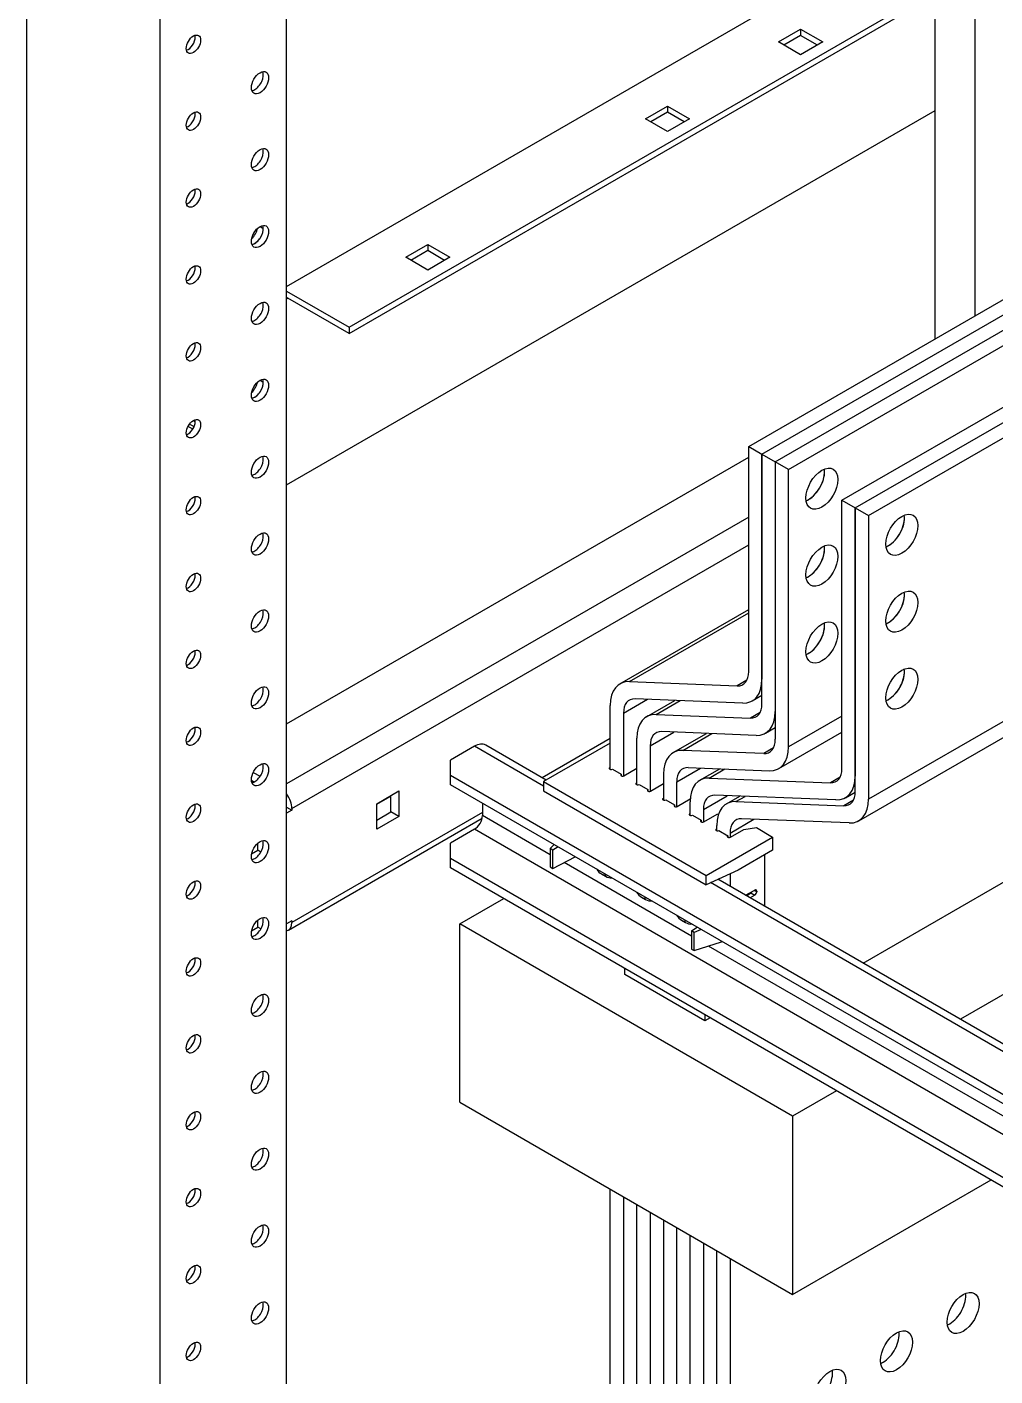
# Model space of a CAD drawing. Header units: millimetres. Extents: x -116965 to 323937, y 291661 to 566926.
# Drawn here: x -20526.1 to -20397.6, y 325416.1 to 325595.1 of the extents above; entities that cross this region are included whole.
import ezdxf

# ---------------------------------------------------------------- set-up
doc = ezdxf.new("R2010")
doc.units = ezdxf.units.MM
doc.layers.add('ALPHA', color=255, linetype='Continuous')

msp = doc.modelspace()

# ---------------------------------------------------------------- linework, layer by layer
at = {"layer": 'ALPHA'}
for p, q in [((-20526.093901, 325248.374049), (-20526.093901, 325717.859583)), ((-20491.622446, 325338.698983), (-20491.622446, 325717.349272)), ((-20508.416232, 325238.167841), (-20508.416232, 325707.653375)), ((-20405.532195, 325553.743768), (-20405.532197, 325659.071826)), ((-20400.228895, 325556.80563), (-20400.228896, 325646.620253)), ((-20491.622446, 325560.683991), (-20405.532196, 325610.38822)), ((-20483.313941, 325555.274701), (-20405.532196, 325600.182012)), ((-20483.313941, 325554.458204), (-20405.532196, 325599.365516)), ((-20426.321134, 325593.13973), (-20423.386641, 325594.83396)), ((-20423.386641, 325594.017464), (-20425.614028, 325592.731482)), ((-20423.386641, 325594.83396), (-20420.452148, 325593.13973)), ((-20423.386641, 325594.83396), (-20423.386641, 325594.017464)), ((-20421.159255, 325592.731482), (-20423.386641, 325594.017464)), ((-20423.386641, 325591.4455), (-20426.321134, 325593.13973)), ((-20420.452148, 325593.13973), (-20423.386641, 325591.4455)), ((-20491.622446, 325534.351976), (-20405.532196, 325584.056205)), ((-20443.998804, 325582.933523), (-20441.064311, 325584.627753)), ((-20441.064311, 325583.811257), (-20443.291697, 325582.525274)), ((-20441.064311, 325584.627753), (-20441.064311, 325583.811257)), ((-20441.064311, 325584.627753), (-20438.129818, 325582.933523)), ((-20438.836924, 325582.525274), (-20441.064311, 325583.811257)), ((-20441.064311, 325581.239292), (-20443.998804, 325582.933523)), ((-20438.129818, 325582.933523), (-20441.064311, 325581.239292)), ((-20495.157979, 325568.644833), (-20494.716038, 325568.389677)), ((-20475.818609, 325564.56235), (-20472.884116, 325566.25658)), ((-20472.884116, 325565.440083), (-20475.111502, 325564.154101)), ((-20472.884116, 325566.25658), (-20472.884116, 325565.440083)), ((-20472.884116, 325566.25658), (-20469.949623, 325564.56235)), ((-20470.656729, 325564.154101), (-20472.884116, 325565.440083)), ((-20472.884116, 325562.868119), (-20475.818609, 325564.56235)), ((-20469.949623, 325564.56235), (-20472.884116, 325562.868119)), ((-20430.280933, 325539.455077), (-20386.086759, 325564.970596)), ((-20428.513166, 325538.434456), (-20384.318992, 325563.949975)), ((-20428.513166, 325538.434456), (-20384.318992, 325563.949975)), ((-20426.745399, 325537.413835), (-20382.551225, 325562.929354)), ((-20426.745399, 325537.413835), (-20382.551225, 325562.929354)), ((-20491.622446, 325560.071618), (-20483.313941, 325555.274701)), ((-20491.622446, 325559.255122), (-20491.445669, 325559.15306)), ((-20491.622446, 325559.050998), (-20491.445669, 325559.15306)), ((-20483.313941, 325554.458204), (-20491.445669, 325559.15306)), ((-20424.977632, 325536.393215), (-20389.622293, 325556.80563)), ((-20417.906564, 325532.310732), (-20373.712391, 325557.826251)), ((-20416.138797, 325531.290111), (-20371.944624, 325556.80563)), ((-20416.138797, 325531.290111), (-20371.944624, 325556.80563)), ((-20483.313941, 325555.274701), (-20483.313941, 325554.458204)), ((-20414.371031, 325530.26949), (-20370.176857, 325555.785009)), ((-20495.157979, 325548.232418), (-20494.716038, 325547.977263)), ((-20496.21864, 325546.803549), (-20495.959821, 325546.952978)), ((-20504.074563, 325541.745334), (-20504.71456, 325542.114836)), ((-20503.909487, 325542.058275), (-20504.526083, 325542.414267)), ((-20503.97897, 325542.914888), (-20503.749494, 325542.7824)), ((-20430.280933, 325509.562332), (-20430.280933, 325539.455077)), ((-20430.280933, 325539.455077), (-20428.513166, 325538.434456)), ((-20428.513166, 325505.275725), (-20428.513166, 325538.434456)), ((-20428.513166, 325538.434456), (-20426.745399, 325537.413835)), ((-20428.513166, 325538.434456), (-20428.513166, 325508.541711)), ((-20491.622446, 325502.610672), (-20430.280933, 325538.02621)), ((-20424.977632, 325536.393215), (-20426.745399, 325537.413835)), ((-20426.745399, 325537.413835), (-20426.745399, 325500.580869)), ((-20426.745399, 325537.413835), (-20426.745399, 325504.255104)), ((-20424.977632, 325499.560249), (-20424.977632, 325536.393215)), ((-20417.906564, 325496.702511), (-20417.906564, 325532.310732)), ((-20417.906564, 325532.310732), (-20416.138797, 325531.290111)), ((-20416.138797, 325531.290111), (-20416.138797, 325495.68189)), ((-20416.138797, 325493.640649), (-20416.138797, 325531.290111)), ((-20416.138797, 325531.290111), (-20414.371031, 325530.26949)), ((-20430.280933, 325530.065369), (-20491.622446, 325494.64983)), ((-20414.371031, 325530.26949), (-20414.37103, 325492.620028)), ((-20490.915339, 325491.383844), (-20430.280933, 325526.391134)), ((-20447.371292, 325507.937034), (-20430.280933, 325517.804157)), ((-20446.114018, 325508.22769), (-20430.280933, 325517.368926)), ((-20446.114018, 325508.22769), (-20431.811947, 325507.671274)), ((-20430.529372, 325508.411769), (-20431.811947, 325507.671274)), ((-20429.807583, 325505.680604), (-20428.513166, 325506.427936)), ((-20387.854526, 325507.929339), (-20414.37103, 325492.620028)), ((-20448.665709, 325496.596271), (-20448.665709, 325505.075927)), ((-20446.897942, 325504.055306), (-20443.732658, 325505.882783)), ((-20431.064857, 325505.389948), (-20445.366927, 325505.946364)), ((-20443.835758, 325503.581652), (-20440.095192, 325505.741269)), ((-20442.578484, 325503.872309), (-20439.38894, 325505.713793)), ((-20415.665447, 325489.758921), (-20387.854526, 325505.815564)), ((-20446.897942, 325504.055306), (-20446.897942, 325495.718538)), ((-20442.578484, 325503.872309), (-20430.04418, 325503.384667)), ((-20428.761605, 325504.125162), (-20430.04418, 325503.384667)), ((-20417.906564, 325503.642732), (-20424.977632, 325499.560249)), ((-20443.362408, 325499.699925), (-20440.197124, 325501.527402)), ((-20429.29709, 325501.103341), (-20441.831393, 325501.590983)), ((-20440.300224, 325498.818023), (-20435.897191, 325501.360115)), ((-20439.04295, 325499.108679), (-20435.190939, 325501.332639)), ((-20428.039816, 325501.393997), (-20426.745399, 325502.141329)), ((-20426.272049, 325496.699142), (-20417.906564, 325501.528957)), ((-20466.696932, 325499.650869), (-20469.878912, 325497.813752)), ((-20457.504544, 325494.343641), (-20466.696932, 325499.650869)), ((-20457.156194, 325495.157133), (-20465.196932, 325499.799455)), ((-20448.665709, 325500.671492), (-20457.686526, 325495.463321)), ((-20448.665709, 325500.059117), (-20457.504544, 325494.956014)), ((-20445.130175, 325494.55503), (-20445.130175, 325500.720545)), ((-20443.362408, 325499.699925), (-20443.362408, 325493.677296)), ((-20428.276413, 325498.689812), (-20439.04295, 325499.108679)), ((-20426.993838, 325499.430307), (-20428.276413, 325498.689812)), ((-20469.878912, 325495.77251), (-20469.878912, 325497.813752)), ((-20496.054046, 325496.187795), (-20495.145797, 325495.663417)), ((-20296.284197, 325395.547555), (-20469.878912, 325495.77251)), ((-20469.878912, 325494.547765), (-20469.878912, 325495.77251)), ((-20448.665709, 325496.854368), (-20448.718742, 325496.82375)), ((-20448.718742, 325496.82375), (-20448.718742, 325496.619625)), ((-20448.365188, 325496.619625), (-20447.198462, 325495.946016)), ((-20447.198462, 325495.946016), (-20447.198462, 325495.741892)), ((-20446.844909, 325495.741892), (-20445.130175, 325496.731894)), ((-20441.594641, 325495.956916), (-20441.594641, 325492.513789)), ((-20439.826874, 325494.936295), (-20436.661591, 325496.763773)), ((-20438.29586, 325496.827353), (-20427.529323, 325496.408486)), ((-20436.76469, 325495.145987), (-20434.132991, 325496.665399)), ((-20435.507416, 325495.436643), (-20433.42674, 325496.637922)), ((-20418.155003, 325495.551948), (-20419.437578, 325494.811453)), ((-20495.95717, 325494.907119), (-20496.303332, 325495.106975)), ((-20479.654663, 325492.026835), (-20476.72017, 325493.721065)), ((-20476.72017, 325493.721065), (-20476.72017, 325490.332604)), ((-20296.284197, 325394.32281), (-20469.878912, 325494.547765)), ((-20457.504544, 325494.956014), (-20457.504544, 325493.731269)), ((-20457.504544, 325494.956014), (-20435.937787, 325482.504441)), ((-20457.504544, 325493.731269), (-20435.937787, 325481.279696)), ((-20445.130175, 325494.813127), (-20445.183208, 325494.782508)), ((-20445.183208, 325494.782508), (-20445.183208, 325494.578384)), ((-20444.829654, 325494.578384), (-20443.662928, 325493.904774)), ((-20443.662928, 325493.904774), (-20443.662928, 325493.70065)), ((-20443.309375, 325493.70065), (-20441.594641, 325494.690652)), ((-20439.826874, 325491.636055), (-20439.826874, 325494.936295)), ((-20435.507416, 325495.436643), (-20419.437578, 325494.811453)), ((-20479.654663, 325491.965597), (-20477.78083, 325493.047455)), ((-20479.654663, 325488.638374), (-20479.654663, 325492.026835)), ((-20477.78083, 325490.944977), (-20477.78083, 325493.108693)), ((-20465.636271, 325492.098275), (-20465.636271, 325490.465282)), ((-20441.594641, 325492.771885), (-20441.647674, 325492.741267)), ((-20441.647674, 325492.741267), (-20441.647674, 325492.537142)), ((-20441.294121, 325492.537142), (-20440.127394, 325491.863533)), ((-20439.773841, 325491.659409), (-20438.046928, 325492.656442)), ((-20438.059107, 325490.472547), (-20438.059107, 325492.28488)), ((-20436.29134, 325491.264259), (-20433.126057, 325493.091736)), ((-20418.690488, 325492.530127), (-20434.760326, 325493.155317)), ((-20433.229156, 325492.01535), (-20431.47599, 325493.027541)), ((-20431.971882, 325492.306007), (-20430.769738, 325493.000065)), ((-20431.971882, 325492.306007), (-20417.669812, 325491.749591)), ((-20416.387236, 325492.490086), (-20417.669812, 325491.749591)), ((-20417.433214, 325492.820783), (-20416.139559, 325493.567675)), ((-20491.622446, 325491.587968), (-20490.915339, 325491.179719)), ((-20490.915339, 325491.179719), (-20491.622446, 325490.771471)), ((-20491.381329, 325475.248658), (-20465.681206, 325490.086631)), ((-20490.915339, 325491.383844), (-20490.915339, 325491.179719)), ((-20465.636271, 325490.873533), (-20490.915339, 325476.278657)), ((-20479.654663, 325489.863119), (-20477.78083, 325490.944977)), ((-20476.72017, 325490.332604), (-20479.654663, 325488.638374)), ((-20476.72017, 325490.332604), (-20477.78083, 325490.944977)), ((-20456.62066, 325485.260117), (-20465.636271, 325490.465282)), ((-20440.127394, 325491.863533), (-20440.127394, 325491.659409)), ((-20438.059107, 325490.730644), (-20438.11214, 325490.700025)), ((-20438.11214, 325490.700025), (-20438.11214, 325490.495901)), ((-20437.758587, 325490.495901), (-20436.59186, 325489.822291)), ((-20436.29134, 325491.264259), (-20436.29134, 325489.594813)), ((-20436.238307, 325489.618167), (-20434.47054, 325490.638788)), ((-20434.47054, 325490.638788), (-20434.28614, 325490.667315)), ((-20466.696931, 325488.628165), (-20469.878912, 325486.791048)), ((-20296.284197, 325390.240327), (-20466.696931, 325488.628165)), ((-20436.59186, 325489.822291), (-20436.59186, 325489.618167)), ((-20434.523573, 325488.689402), (-20434.576606, 325488.658784)), ((-20434.576606, 325488.658784), (-20434.576606, 325488.45466)), ((-20434.523573, 325488.431306), (-20434.523573, 325489.154243)), ((-20434.223053, 325488.45466), (-20433.056327, 325487.78105)), ((-20432.755806, 325488.133623), (-20429.590523, 325489.9611)), ((-20432.702773, 325487.576926), (-20430.935006, 325488.597547)), ((-20416.922721, 325489.468265), (-20431.224792, 325490.024681)), ((-20430.935006, 325488.597547), (-20429.261974, 325488.856366)), ((-20429.261974, 325488.856366), (-20427.098952, 325487.607544)), ((-20495.4585, 325485.841873), (-20495.4585, 325486.775487)), ((-20469.878912, 325484.749806), (-20469.878912, 325486.791048)), ((-20456.62066, 325486.076613), (-20456.106304, 325486.596146)), ((-20435.937787, 325482.504441), (-20427.098952, 325487.607544)), ((-20433.056327, 325487.78105), (-20433.056327, 325487.576926)), ((-20432.755806, 325488.133623), (-20432.755806, 325487.553572)), ((-20427.098952, 325487.607544), (-20427.098952, 325485.868407)), ((-20415.083341, 325470.86636), (-20387.854526, 325486.586924)), ((-20496.267033, 325485.375066), (-20495.4585, 325485.841873)), ((-20495.052586, 325485.607519), (-20495.4585, 325485.841873)), ((-20296.284197, 325384.524851), (-20469.878912, 325484.749806)), ((-20469.878912, 325483.525061), (-20469.878912, 325484.749806)), ((-20456.267107, 325485.872489), (-20456.62066, 325486.076613)), ((-20456.62066, 325486.076613), (-20456.62066, 325483.627124)), ((-20455.589463, 325486.297748), (-20456.267107, 325485.872489)), ((-20456.267107, 325483.422999), (-20456.267107, 325485.872489)), ((-20456.267107, 325483.422999), (-20453.310115, 325484.981766)), ((-20427.098952, 325485.868407), (-20431.695146, 325483.214793)), ((-20428.159612, 325485.256034), (-20428.159612, 325478.415949)), ((-20296.284197, 325383.300106), (-20469.878912, 325483.525061)), ((-20456.62066, 325483.627124), (-20456.267107, 325483.422999)), ((-20437.88233, 325474.441537), (-20454.78861, 325484.202383)), ((-20431.695146, 325483.214282), (-20435.937787, 325481.279696)), ((-20431.695146, 325483.214793), (-20431.695146, 325483.214282)), ((-20449.814757, 325482.698359), (-20449.284427, 325482.392172)), ((-20435.937787, 325481.279696), (-20435.937787, 325482.504441)), ((-20374.77305, 325446.578591), (-20435.34517, 325481.549921)), ((-20374.4247, 325447.392083), (-20434.363291, 325481.997645)), ((-20432.762335, 325482.727659), (-20432.755806, 325482.723889)), ((-20432.755806, 325482.723889), (-20432.755806, 325481.069563)), ((-20468.641475, 325476.07453), (-20462.807844, 325479.442579)), ((-20444.511456, 325479.636497), (-20443.981126, 325479.33031)), ((-20430.720358, 325479.894396), (-20429.476183, 325480.562552)), ((-20430.592376, 325479.820506), (-20430.000887, 325480.200391)), ((-20430.280932, 325480.020531), (-20430.280932, 325480.13038)), ((-20429.470556, 325479.894205), (-20430.062046, 325479.514319)), ((-20430.000887, 325480.200391), (-20429.470556, 325479.894205)), ((-20429.220272, 325480.344411), (-20429.53935, 325480.52863)), ((-20429.485605, 325480.557493), (-20429.220272, 325480.404303)), ((-20429.220272, 325480.404303), (-20429.220272, 325480.344411)), ((-20495.4585, 325475.635666), (-20495.4585, 325476.56928)), ((-20490.915339, 325476.482781), (-20491.622446, 325476.074533)), ((-20490.915339, 325476.482781), (-20490.915339, 325476.278657)), ((-20468.641475, 325452.39613), (-20468.641475, 325476.07453)), ((-20424.447301, 325450.559012), (-20468.641475, 325476.07453)), ((-20439.208155, 325476.574634), (-20438.677825, 325476.268448)), ((-20496.267033, 325475.168859), (-20495.4585, 325475.635666)), ((-20495.052586, 325475.401311), (-20495.4585, 325475.635666)), ((-20437.88233, 325475.138509), (-20437.114851, 325475.631426)), ((-20437.88233, 325475.138509), (-20437.88233, 325472.730463)), ((-20437.528777, 325474.934385), (-20437.88233, 325475.138509)), ((-20436.576363, 325475.320529), (-20437.528777, 325474.934385)), ((-20437.528777, 325472.526339), (-20437.528777, 325474.934385)), ((-20437.88233, 325472.730463), (-20437.528777, 325472.526339)), ((-20437.528777, 325472.526339), (-20433.887177, 325473.693173)), ((-20373.889167, 325437.495067), (-20435.622857, 325473.13703)), ((-20433.887177, 325473.693173), (-20433.887177, 325473.767927)), ((-20433.887177, 325473.693173), (-20433.820079, 325473.729188)), ((-20386.326006, 325472.568353), (-20402.178642, 325463.415829)), ((-20446.721165, 325469.338434), (-20446.721165, 325470.15493)), ((-20436.114563, 325463.214709), (-20446.721165, 325469.338434)), ((-20436.114563, 325464.031206), (-20436.114563, 325463.214709)), ((-20435.407456, 325463.622958), (-20436.114563, 325463.214709)), ((-20418.61367, 325453.92706), (-20424.447301, 325450.559012)), ((-20468.641475, 325452.39613), (-20424.447301, 325426.880611)), ((-20424.447301, 325450.559012), (-20424.447301, 325426.880611)), ((-20424.447301, 325426.880611), (-20398.107574, 325442.08786)), ((-20448.665708, 325402.691901), (-20448.665708, 325440.863115)), ((-20446.897941, 325439.842495), (-20446.897941, 325403.712521)), ((-20445.130174, 325400.650659), (-20445.130174, 325438.821874)), ((-20443.362407, 325437.801253), (-20443.362407, 325401.67128)), ((-20441.59464, 325436.780633), (-20441.59464, 325398.609418)), ((-20439.826873, 325399.630038), (-20439.826873, 325435.760012)), ((-20438.059106, 325396.568176), (-20438.059106, 325434.739391)), ((-20436.291339, 325433.71877), (-20436.291339, 325397.588797)), ((-20434.523572, 325394.086902), (-20434.523572, 325432.69815)), ((-20432.755805, 325431.677529), (-20432.755805, 325395.547556))]:
    msp.add_line(p, q, dxfattribs=at)
for centre, major_axis, ratio, start_param, end_param in [((-20503.996814, 325592.833544), (0.675, 1.169134), 0.5773502692, 2.3561944902, 8.6393797974), ((-20504.703921, 325593.241792), (0.675, 1.169134), 0.5773502692, 3.926990817, 5.7318997087), ((-20504.703921, 325593.241792), (0.675, 1.169134), 0.5773502692, 3.692878252, 3.926990817), ((-20495.157979, 325587.73044), (0.8125, 1.407291), 0.5773502692, 2.3561944902, 8.6393797974), ((-20495.865086, 325588.138688), (0.8125, 1.407291), 0.5773502692, 3.926990817, 5.8329886172), ((-20495.865086, 325588.138688), (0.8125, 1.407291), 0.5773502692, 3.5917893435, 3.926990817), ((-20503.996814, 325582.627336), (0.675, 1.169134), 0.5773502692, 2.3561944902, 8.6393797974), ((-20504.703921, 325583.035585), (0.675, 1.169134), 0.5773502692, 3.926990817, 5.7318997087), ((-20504.703921, 325583.035585), (0.675, 1.169134), 0.5773502692, 3.692878252, 3.926990817), ((-20495.157979, 325577.524233), (0.8125, 1.407291), 0.5773502692, 2.3561944902, 8.6393797974), ((-20495.865086, 325577.932481), (0.8125, 1.407291), 0.5773502692, 3.926990817, 5.8329886172), ((-20495.865086, 325577.932481), (0.8125, 1.407291), 0.5773502692, 3.5917893435, 3.926990817), ((-20503.996814, 325572.421129), (0.675, 1.169134), 0.5773502692, 2.3561944902, 8.6393797974), ((-20504.703921, 325572.829378), (0.675, 1.169134), 0.5773502692, 3.926990817, 5.7318997087), ((-20504.703921, 325572.829378), (0.675, 1.169134), 0.5773502692, 3.692878252, 3.926990817), ((-20495.157979, 325567.318026), (0.8125, 1.407291), 0.5773502692, 2.3561944902, 8.6393797974), ((-20496.572193, 325568.134522), (0.8125, 1.407291), 0.5773502692, 4.1973738484, 5.2274041124), ((-20495.865086, 325567.726274), (0.8125, 1.407291), 0.5773502692, 3.5917893435, 5.4977871438), ((-20495.865086, 325567.726274), (0.8125, 1.407291), 0.5773502692, 3.926990817, 5.8329886172), ((-20495.865086, 325567.726274), (0.8125, 1.407291), 0.5773502692, 3.5917893435, 3.926990817), ((-20503.996814, 325562.214922), (0.675, 1.169134), 0.5773502692, 2.3561944902, 8.6393797974), ((-20504.703921, 325562.62317), (0.675, 1.169134), 0.5773502692, 3.926990817, 5.7318997087), ((-20504.703921, 325562.62317), (0.675, 1.169134), 0.5773502692, 3.692878252, 3.926990817), ((-20495.157979, 325557.111818), (0.8125, 1.407291), 0.5773502692, 2.3561944902, 8.6393797974), ((-20495.865086, 325557.520067), (0.8125, 1.407291), 0.5773502692, 3.926990817, 5.8329886172), ((-20495.865086, 325557.520067), (0.8125, 1.407291), 0.5773502692, 3.5917893435, 3.926990817), ((-20503.996814, 325552.008715), (0.675, 1.169134), 0.5773502692, 2.3561944902, 8.6393797974), ((-20504.703921, 325552.416963), (0.675, 1.169134), 0.5773502692, 3.926990817, 5.7318997087), ((-20504.703921, 325552.416963), (0.675, 1.169134), 0.5773502692, 3.692878252, 3.926990817), ((-20495.157979, 325546.905611), (0.8125, 1.407291), 0.5773502692, 2.3561944902, 8.6393797974), ((-20496.572193, 325547.722108), (0.8125, 1.407291), 0.5773502692, 4.1973738484, 5.2274041124), ((-20495.865086, 325547.313859), (0.8125, 1.407291), 0.5773502692, 3.5917893435, 5.4977871438), ((-20495.865086, 325547.313859), (0.8125, 1.407291), 0.5773502692, 3.926990817, 5.8329886172), ((-20495.865086, 325547.313859), (0.8125, 1.407291), 0.5773502692, 3.5917893435, 3.926990817), ((-20503.996814, 325541.802507), (0.675, 1.169134), 0.5773502692, 2.3561944902, 8.6393797974), ((-20504.703921, 325542.210756), (0.675, 1.169134), 0.5773502692, 3.926990817, 5.7318997087), ((-20504.703921, 325542.210756), (0.675, 1.169134), 0.5773502692, 3.692878252, 3.926990817), ((-20495.157979, 325536.699404), (0.8125, 1.407291), 0.5773502692, 2.3561944902, 8.6393797974), ((-20495.865086, 325537.107652), (0.8125, 1.407291), 0.5773502692, 3.926990817, 5.8329886172), ((-20420.558215, 325533.841663), (1.5, 2.598076), 0.5773502692, 2.3561944902, 8.6393797974), ((-20495.865086, 325537.107652), (0.8125, 1.407291), 0.5773502692, 3.5917893435, 3.926990817), ((-20422.325982, 325534.862284), (1.5, 2.598076), 0.5773502692, 3.7717298997, 5.6530480611), ((-20422.325982, 325534.862284), (1.5, 2.598076), 0.5773502692, 3.9269908319, 5.6530480611), ((-20503.996814, 325531.5963), (0.675, 1.169134), 0.5773502692, 2.3561944902, 8.6393797974), ((-20504.703921, 325532.004548), (0.675, 1.169134), 0.5773502692, 3.926990817, 5.7318997087), ((-20422.325982, 325534.862284), (1.5, 2.598076), 0.5773502692, 3.7717298997, 3.9269908319), ((-20504.703921, 325532.004548), (0.675, 1.169134), 0.5773502692, 3.692878252, 3.926990817), ((-20409.951613, 325527.717939), (1.5, 2.598076), 0.5773502692, 2.3561944902, 8.6393797974), ((-20411.71938, 325528.738559), (1.5, 2.598076), 0.5773502692, 3.7717298997, 5.6530480611), ((-20411.71938, 325528.738559), (1.5, 2.598076), 0.5773502692, 3.9269908319, 5.6530480611), ((-20495.157979, 325526.493197), (0.8125, 1.407291), 0.5773502692, 2.3561944902, 8.6393797974), ((-20495.865086, 325526.901445), (0.8125, 1.407291), 0.5773502692, 3.926990817, 5.8329886172), ((-20420.558215, 325523.635456), (1.5, 2.598076), 0.5773502692, 2.3561944902, 8.6393797974), ((-20422.325982, 325524.656077), (1.5, 2.598076), 0.5773502692, 3.7717298997, 5.6530480611), ((-20422.325982, 325524.656077), (1.5, 2.598076), 0.5773502692, 3.9269908319, 5.6530480611), ((-20411.71938, 325528.738559), (1.5, 2.598076), 0.5773502692, 3.7717298997, 3.9269908319), ((-20495.865086, 325526.901445), (0.8125, 1.407291), 0.5773502692, 3.5917893435, 3.926990817), ((-20503.996814, 325521.390093), (0.675, 1.169134), 0.5773502692, 2.3561944902, 8.6393797974), ((-20504.703921, 325521.798341), (0.675, 1.169134), 0.5773502692, 3.926990817, 5.7318997087), ((-20504.703921, 325521.798341), (0.675, 1.169134), 0.5773502692, 3.692878252, 3.926990817), ((-20422.325982, 325524.656077), (1.5, 2.598076), 0.5773502692, 3.7717298997, 3.9269908319), ((-20409.951613, 325517.511731), (1.5, 2.598076), 0.5773502692, 2.3561944902, 8.6393797974), ((-20411.71938, 325518.532352), (1.5, 2.598076), 0.5773502692, 3.7717298997, 5.6530480611), ((-20411.71938, 325518.532352), (1.5, 2.598076), 0.5773502692, 3.9269908319, 5.6530480611), ((-20495.157979, 325516.286989), (0.8125, 1.407291), 0.5773502692, 2.3561944902, 8.6393797974), ((-20495.865086, 325516.695238), (0.8125, 1.407291), 0.5773502692, 3.926990817, 5.8329886172), ((-20495.865086, 325516.695238), (0.8125, 1.407291), 0.5773502692, 3.5917893435, 3.926990817), ((-20420.558215, 325513.429249), (1.5, 2.598076), 0.5773502692, 2.3561944902, 8.6393797974), ((-20422.325982, 325514.449869), (1.5, 2.598076), 0.5773502692, 3.7717298997, 5.6530480611), ((-20422.325982, 325514.449869), (1.5, 2.598076), 0.5773502692, 3.9269908319, 5.6530480611), ((-20411.71938, 325518.532352), (1.5, 2.598076), 0.5773502692, 3.7717298997, 3.9269908319), ((-20503.996814, 325511.183886), (0.675, 1.169134), 0.5773502692, 2.3561944902, 8.6393797974), ((-20504.703921, 325511.592134), (0.675, 1.169134), 0.5773502692, 3.926990817, 5.7318997087), ((-20422.325982, 325514.449869), (1.5, 2.598076), 0.5773502692, 3.7717298997, 3.9269908319), ((-20504.703921, 325511.592134), (0.675, 1.169134), 0.5773502692, 3.692878252, 3.926990817), ((-20409.951613, 325507.305524), (1.5, 2.598076), 0.5773502692, 2.3561944902, 8.6393797974), ((-20411.71938, 325508.326145), (1.5, 2.598076), 0.5773502692, 3.7717298997, 5.6530480611), ((-20411.71938, 325508.326145), (1.5, 2.598076), 0.5773502692, 3.9269908319, 5.6530480611), ((-20444.246291, 325502.524375), (-3.125, 5.412659), 0.5773502606, 5.9341194493, 7.0685834631), ((-20432.932583, 325511.093263), (-1.875, 3.247595), 0.5773502606, 2.7925267957, 3.9269908095), ((-20432.932583, 325511.093263), (-3.125, 5.412659), 0.5773502606, 2.7925267957, 3.9269908095), ((-20495.157979, 325506.080782), (0.8125, 1.407291), 0.5773502692, 2.3561944902, 8.6393797974), ((-20495.865086, 325506.48903), (0.8125, 1.407291), 0.5773502692, 3.926990817, 5.8329886172), ((-20495.865086, 325506.48903), (0.8125, 1.407291), 0.5773502692, 3.5917893435, 3.926990817), ((-20444.246291, 325502.524375), (-1.875, 3.247595), 0.5773502606, 5.9341194493, 7.0685834631), ((-20431.164816, 325506.806656), (-1.875, 3.247595), 0.5773502606, 2.7925267957, 3.9269908095), ((-20411.71938, 325508.326145), (1.5, 2.598076), 0.5773502692, 3.7717298997, 3.9269908319), ((-20440.710758, 325498.168994), (-3.125, 5.412659), 0.5773502606, 5.9341194493, 7.0685834631), ((-20431.164816, 325506.806656), (-3.125, 5.412659), 0.5773502606, 2.7925267957, 3.9269908095), ((-20503.996814, 325500.977678), (0.675, 1.169134), 0.5773502692, 2.3561944902, 8.6393797974), ((-20504.703921, 325501.385927), (0.675, 1.169134), 0.5773502692, 3.926990817, 5.7318997087), ((-20440.710758, 325498.168994), (-1.875, 3.247595), 0.5773502606, 5.9341194493, 7.0685834631), ((-20504.703921, 325501.385927), (0.675, 1.169134), 0.5773502692, 3.692878252, 3.926990817), ((-20466.696932, 325497.201379), (1.5, 2.598076), 0.5773502692, 0, 0.7853981783), ((-20437.175224, 325493.405364), (-3.125, 5.412659), 0.5773502606, 5.9341194493, 7.0685834631), ((-20429.397049, 325502.111801), (-1.875, 3.247595), 0.5773502606, 2.7925267957, 3.9269908095), ((-20429.397049, 325502.111801), (-3.125, 5.412659), 0.5773502606, 2.7925267957, 3.9269908095), ((-20495.157979, 325495.874575), (0.8125, 1.407291), 0.5773502692, 2.3561944902, 8.6393797974), ((-20495.865086, 325496.282823), (0.8125, 1.407291), 0.5773502692, 3.926990817, 5.8329886172), ((-20448.541965, 325496.721687), (-0.25, 0), 0.5773502778, 5.4977871363, 8.6393797899), ((-20447.021685, 325495.843954), (-0.25, 0), 0.5773502778, 5.4977871363, 8.6393797899), ((-20437.175224, 325493.405364), (-1.875, 3.247595), 0.5773502606, 5.9341194493, 7.0685834631), ((-20433.63969, 325489.733328), (-3.125, 5.412659), 0.5773502606, 5.9341194493, 7.0685834631), ((-20420.558214, 325498.233442), (-1.875, 3.247595), 0.5773502606, 2.7925267957, 3.9269908095), ((-20420.558214, 325498.233442), (-3.125, 5.412659), 0.5773502606, 2.7925267957, 3.9269908095), ((-20495.865086, 325496.282823), (0.8125, 1.407291), 0.5773502692, 3.5917893435, 3.926990817), ((-20445.006431, 325494.680446), (-0.25, 0), 0.5773502778, 5.4977871363, 8.6393797899), ((-20443.486152, 325493.802712), (-0.25, 0), 0.5773502778, 5.4977871363, 8.6393797899), ((-20503.996814, 325490.771471), (0.675, 1.169134), 0.5773502692, 2.3561944902, 8.6393797974), ((-20504.703921, 325491.179719), (0.675, 1.169134), 0.5773502692, 3.926990817, 5.7318997087), ((-20492.506329, 325492.302402), (-1.125, 1.948557), 0.5773502692, 3.926990817, 4.9087561736), ((-20441.470897, 325492.639205), (-0.25, 0), 0.5773502778, 5.4977871363, 8.6393797899), ((-20433.63969, 325489.733328), (-1.875, 3.247595), 0.5773502606, 5.9341194493, 7.0685834631), ((-20430.104156, 325486.602692), (-3.125, 5.412659), 0.5773502606, 5.9341194493, 7.0685834631), ((-20418.790447, 325495.17158), (-1.875, 3.247595), 0.5773502606, 2.7925267957, 3.9269908095), ((-20418.790447, 325495.17158), (-3.125, 5.412659), 0.5773502606, 2.7925267957, 3.9269908095), ((-20504.703921, 325491.179719), (0.675, 1.169134), 0.5773502692, 3.692878252, 3.926990817), ((-20466.696931, 325489.85291), (0.75, 1.299038), 0.5773502692, 3.9269908319, 5.4977871587), ((-20439.950618, 325491.761471), (-0.25, 0), 0.5773502778, 5.4977871363, 8.6393797899), ((-20437.935363, 325490.597963), (-0.25, 0), 0.5773502778, 5.4977871363, 8.6393797899), ((-20436.415084, 325489.720229), (-0.25, 0), 0.5773502778, 5.4977871363, 8.6393797899), ((-20434.399829, 325488.556722), (-0.25, 0), 0.5773502778, 5.4977871363, 8.6393797899), ((-20430.104156, 325486.602692), (-1.875, 3.247595), 0.5773502606, 5.9341194493, 7.0685834631), ((-20495.157979, 325485.668368), (0.8125, 1.407291), 0.5773502692, 2.3561944902, 8.6393797974), ((-20495.865086, 325486.076616), (0.8125, 1.407291), 0.5773502692, 3.926990817, 5.8329886172), ((-20432.87955, 325487.678988), (-0.25, 0), 0.5773502778, 5.4977871363, 8.6393797899), ((-20495.865086, 325486.076616), (0.8125, 1.407291), 0.5773502692, 3.5917893435, 3.926990817), ((-20449.814757, 325483.882279), (-0.725, 1.255737), 0.5773502606, 1.6734787432, 3.0389102222), ((-20503.996814, 325480.565264), (0.675, 1.169134), 0.5773502692, 2.3561944902, 8.6393797974), ((-20504.703921, 325480.973512), (0.675, 1.169134), 0.5773502692, 3.926990817, 5.7318997087), ((-20449.284427, 325484.188465), (-1.1, 1.905256), 0.5773502606, 2.3561945125, 2.906675821), ((-20433.816466, 325482.111517), (0.75, 1.299038), 0.5773502692, 5.4977871587, 5.5032970451), ((-20504.703921, 325480.973512), (0.675, 1.169134), 0.5773502692, 3.692878252, 3.926990817), ((-20444.511456, 325480.820417), (-0.725, 1.255737), 0.5773502606, 1.6734787432, 3.0389102222), ((-20443.981126, 325481.126603), (-1.1, 1.905256), 0.5773502606, 2.3561945125, 2.906675821), ((-20430.015767, 325480.497504), (0.1875, 0.32476), 0.5773502692, 3.9831392757, 4.639431023), ((-20429.485437, 325480.25121), (0.1875, 0.32476), 0.5773502692, 5.4977871587, 7.0336769004), ((-20429.485437, 325480.191318), (0.1875, 0.32476), 0.5773502692, 3.9831392757, 5.4977871587), ((-20495.157979, 325475.46216), (0.8125, 1.407291), 0.5773502692, 2.3561944902, 8.6393797974), ((-20495.865086, 325475.870409), (0.8125, 1.407291), 0.5773502692, 3.926990817, 5.8329886172), ((-20492.506329, 325477.197215), (-1.125, 1.948557), 0.5773502692, 2.9452254604, 3.926990817), ((-20439.208155, 325477.758554), (-0.725, 1.255737), 0.5773502606, 1.6734787432, 3.0389102222), ((-20438.677825, 325478.064741), (-1.1, 1.905256), 0.5773502606, 2.3561945125, 2.906675821), ((-20495.865086, 325475.870409), (0.8125, 1.407291), 0.5773502692, 3.5917893435, 3.926990817), ((-20503.996814, 325470.359057), (0.675, 1.169134), 0.5773502692, 2.3561944902, 8.6393797974), ((-20504.703921, 325470.767305), (0.675, 1.169134), 0.5773502692, 3.926990817, 5.7318997087), ((-20504.703921, 325470.767305), (0.675, 1.169134), 0.5773502692, 3.692878252, 3.926990817), ((-20495.157979, 325465.255953), (0.8125, 1.407291), 0.5773502692, 2.3561944902, 8.6393797974), ((-20495.865086, 325465.664201), (0.8125, 1.407291), 0.5773502692, 3.926990817, 5.8329886172), ((-20495.865086, 325465.664201), (0.8125, 1.407291), 0.5773502692, 3.5917893435, 3.926990817), ((-20503.996814, 325460.152849), (0.675, 1.169134), 0.5773502692, 2.3561944902, 8.6393797974), ((-20504.703921, 325460.561098), (0.675, 1.169134), 0.5773502692, 3.926990817, 5.7318997087), ((-20504.703921, 325460.561098), (0.675, 1.169134), 0.5773502692, 3.692878252, 3.926990817), ((-20495.157979, 325455.049746), (0.8125, 1.407291), 0.5773502692, 2.3561944902, 8.6393797974), ((-20495.865086, 325455.457994), (0.8125, 1.407291), 0.5773502692, 3.926990817, 5.8329886172), ((-20495.865086, 325455.457994), (0.8125, 1.407291), 0.5773502692, 3.5917893435, 3.926990817), ((-20503.996814, 325449.946642), (0.675, 1.169134), 0.5773502692, 2.3561944902, 8.6393797974), ((-20504.703921, 325450.35489), (0.675, 1.169134), 0.5773502692, 3.926990817, 5.7318997087), ((-20504.703921, 325450.35489), (0.675, 1.169134), 0.5773502692, 3.692878252, 3.926990817), ((-20495.157979, 325444.843538), (0.8125, 1.407291), 0.5773502692, 2.3561944902, 8.6393797974), ((-20495.865086, 325445.251787), (0.8125, 1.407291), 0.5773502692, 3.926990817, 5.8329886172), ((-20495.865086, 325445.251787), (0.8125, 1.407291), 0.5773502692, 3.5917893435, 3.926990817), ((-20503.996814, 325439.740435), (0.675, 1.169134), 0.5773502692, 2.3561944902, 8.6393797974), ((-20504.703921, 325440.148683), (0.675, 1.169134), 0.5773502692, 3.926990817, 5.7318997087), ((-20504.703921, 325440.148683), (0.675, 1.169134), 0.5773502692, 3.692878252, 3.926990817), ((-20495.157979, 325434.637331), (0.8125, 1.407291), 0.5773502692, 2.3561944902, 8.6393797974), ((-20495.865086, 325435.045579), (0.8125, 1.407291), 0.5773502692, 3.926990817, 5.8329886172), ((-20495.865086, 325435.045579), (0.8125, 1.407291), 0.5773502692, 3.5917893435, 3.926990817), ((-20503.996814, 325429.534228), (0.675, 1.169134), 0.5773502692, 2.3561944902, 8.6393797974), ((-20504.703921, 325429.942476), (0.675, 1.169134), 0.5773502692, 3.926990817, 5.7318997087), ((-20504.703921, 325429.942476), (0.675, 1.169134), 0.5773502692, 3.692878252, 3.926990817), ((-20401.819883, 325424.431123), (1.5, 2.598076), 0.5773502692, 2.3561944902, 8.6393797974), ((-20495.157979, 325424.431124), (0.8125, 1.407291), 0.5773502692, 2.3561944902, 8.6393797974), ((-20495.865086, 325424.839372), (0.8125, 1.407291), 0.5773502692, 3.926990817, 5.8329886172), ((-20403.58765, 325425.451743), (1.5, 2.598076), 0.5773502692, 3.9269908319, 5.6530480611), ((-20495.865086, 325424.839372), (0.8125, 1.407291), 0.5773502692, 3.5917893435, 3.926990817), ((-20410.658718, 325419.328019), (1.5, 2.598076), 0.5773502692, 2.3561944902, 8.6393797974), ((-20403.58765, 325425.451743), (1.5, 2.598076), 0.5773502692, 3.7717298997, 3.9269908319), ((-20503.996814, 325419.32802), (0.675, 1.169134), 0.5773502692, 2.3561944902, 8.6393797974), ((-20504.703921, 325419.736269), (0.675, 1.169134), 0.5773502692, 3.926990817, 5.7318997087), ((-20412.426485, 325420.34864), (1.5, 2.598076), 0.5773502692, 3.9269908319, 5.6530480611), ((-20504.703921, 325419.736269), (0.675, 1.169134), 0.5773502692, 3.692878252, 3.926990817), ((-20419.497553, 325414.224915), (1.5, 2.598076), 0.5773502692, 2.3561944902, 8.6393797974), ((-20421.26532, 325415.245536), (1.5, 2.598076), 0.5773502692, 3.9269908319, 5.6530480611), ((-20412.426485, 325420.34864), (1.5, 2.598076), 0.5773502692, 3.7717298997, 3.9269908319)]:
    msp.add_ellipse(centre, major_axis=major_axis, ratio=ratio, start_param=start_param, end_param=end_param, dxfattribs=at)

doc.saveas('drawing.dxf')
